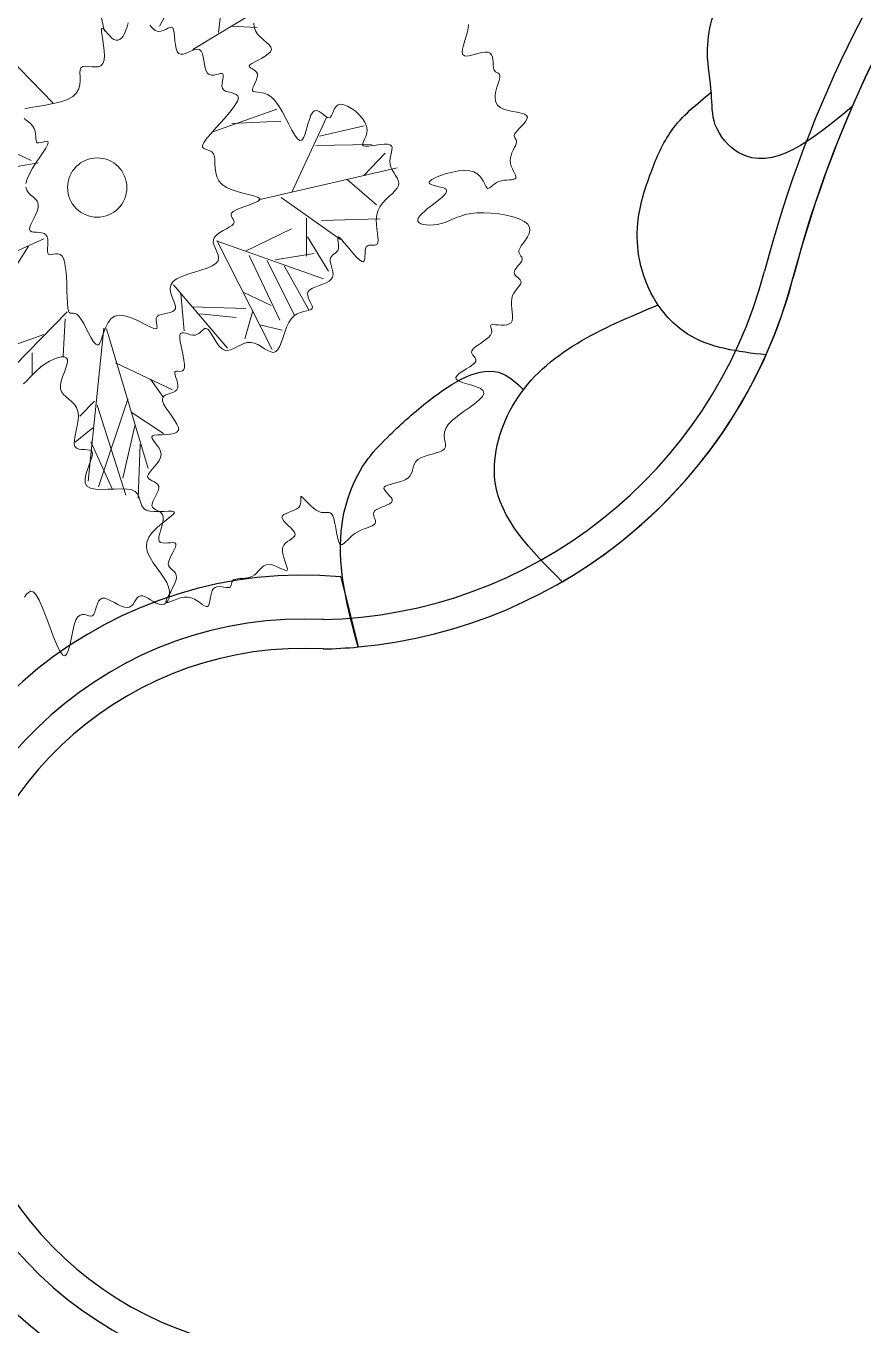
# Model space of a CAD drawing. Extents: x 2080 to 102399, y 2071 to 93424.
# Drawn here: x 85426.7 to 85598.1, y 81802.4 to 82068.3 of the extents above; entities that cross this region are included whole.
import ezdxf

# ---------------------------------------------------------------- set-up
doc = ezdxf.new("R2010")
doc.units = 0
doc.header["$LTSCALE"] = 20
doc.header["$MEASUREMENT"] = 0
doc.layers.add('BUILDING', color=4, linetype='Continuous', lineweight=40)
doc.layers.add('casuanut tree', color=100, linetype='Continuous', lineweight=5)
doc.layers.add('R.C.C Wall', color=50, linetype='Continuous')
doc.layers.add('road', color=2, linetype='Continuous')

# ---------------------------------------------------------------- blocks, each defined once
blk = doc.blocks.new('tr')
at = {"layer": 'casuanut tree'}
for p, q in [((0.2285, 0.3375), (0.4338, 0.5671)), ((-0.0583, 0.2167), (-0.2243, 0.4916)), ((0.0987, 0.3557), (0.0987, 0.4795)), ((0.3614, 0.2918), (0.4065, 0.4173)), ((0.2928, 0.2663), (0.4673, 0.3232)), ((0.3928, 0.2996), (0.4535, 0.282)), ((-0.1398, 0.0959), (-0.2605, 0.1925)), ((-0.1247, 0.0868), (-0.2817, 0.0959)), ((0.298, 0.0656), (0.455, 0.0838)), ((0.3433, 0.0747), (0.458, 0.0536)), ((0.445, -0.1163), (0.5666, 0.0392)), ((0.526, -0.0217), (0.6544, -0.0487)), ((0.5395, -0.0014), (0.6476, -0.0014)), ((-0.1519, -0.0915), (-0.2726, -0.1156)), ((0.6206, -0.1163), (0.6814, -0.0758)), ((-0.1911, -0.1005), (-0.3843, -0.2908)), ((0.3639, -0.1163), (0.7017, -0.1163)), ((0.4179, -0.1231), (0.5328, -0.2516)), ((0.5801, -0.1163), (0.6341, -0.1907)), ((0.4652, -0.1839), (0.445, -0.2718)), ((0.2467, -0.1881), (0.3161, -0.4691)), ((0.249, -0.1907), (0.472, -0.3327)), ((0.307, -0.2274), (0.4248, -0.2002)), ((0.499, -0.1975), (0.6341, -0.2245)), ((0.3131, -0.2395), (0.3493, -0.4056)), ((0.458, -0.2274), (0.4882, -0.318)), ((-0.1368, -0.2727), (-0.2877, -0.3694)), ((0.1229, -0.2667), (0.2134, -0.4419)), ((0.3523, -0.2606), (0.3855, -0.4026)), ((0.3704, -0.2637), (0.464, -0.2697)), ((-0.1458, -0.2878), (-0.17, -0.3724)), ((0.135, -0.2908), (0.1229, -0.3785)), ((0.3885, -0.2818), (0.4218, -0.3966)), ((-0.2032, -0.312), (-0.33, -0.3271)), ((-0.0613, -0.3301), (-0.179, -0.6745)), ((-0.0552, -0.3331), (-0.0341, -0.6775)), ((0.1531, -0.3271), (0.2768, -0.3603)), ((0.2799, -0.3211), (0.3372, -0.3664)), ((-0.2394, -0.3482), (-0.2515, -0.3996)), ((0.1682, -0.3482), (0.2497, -0.3754)), ((0.2919, -0.3694), (0.2587, -0.4298)), ((-0.0526, -0.416), (0.0645, -0.5084)), ((0.301, -0.4056), (0.3493, -0.4298)), ((0.0195, -0.4723), (0.0397, -0.5219)), ((-0.1217, -0.4933), (-0.1639, -0.5204)), ((-0.0436, -0.5061), (-0.1585, -0.6932)), ((-0.1179, -0.5039), (-0.0999, -0.727)), ((-0.1398, -0.5537), (-0.1881, -0.5778)), ((-0.0432, -0.5386), (0.0202, -0.605)), ((-0.0413, -0.5715), (-0.0976, -0.6865)), ((-0.1517, -0.585), (-0.1269, -0.7067))]:
    blk.add_line(p, q, dxfattribs=at)
at = {"layer": 'casuanut tree', "color": 2}
blk.add_line((-0.0391, -0.6166), (-0.0729, -0.7406), dxfattribs=at)
at = {"layer": 'casuanut tree'}
for points in [[(0.448, 0.2942), (0.4461, 0.2848), (0.4472, 0.2756), (0.4506, 0.2668), (0.4557, 0.2582), (0.4614, 0.2502), (0.467, 0.2426), (0.4716, 0.2357), (0.4743, 0.2294), (0.4742, 0.224), (0.4709, 0.2193), (0.4648, 0.2154), (0.4568, 0.212), (0.4476, 0.2092), (0.4382, 0.2067), (0.4294, 0.2045), (0.422, 0.2024), (0.4168, 0.2003), (0.4144, 0.1981), (0.4145, 0.1958), (0.4163, 0.1933), (0.4192, 0.1904), (0.4226, 0.1873), (0.4258, 0.1838), (0.4282, 0.1799), (0.4292, 0.1755), (0.4282, 0.1706), (0.4257, 0.1654), (0.4222, 0.1601), (0.4182, 0.1548), (0.4144, 0.1498), (0.4111, 0.1452), (0.4092, 0.1414), (0.4089, 0.1383), (0.4109, 0.1362), (0.4147, 0.1346), (0.4201, 0.133), (0.4265, 0.1307), (0.4337, 0.1273), (0.4411, 0.1222), (0.4484, 0.1148), (0.4551, 0.1045), (0.461, 0.0912), (0.4661, 0.0756), (0.4706, 0.0589), (0.4748, 0.0423), (0.4787, 0.0268), (0.4826, 0.0136), (0.4867, 0.0038), (0.4911, -0.0014), (0.496, -0.0013), (0.5013, 0.0033), (0.507, 0.0112), (0.5128, 0.0211), (0.5187, 0.0319), (0.5247, 0.0423), (0.5305, 0.0512), (0.5362, 0.0572), (0.5415, 0.0596), (0.5465, 0.0588), (0.5513, 0.0557), (0.5557, 0.0511), (0.5599, 0.046), (0.5639, 0.0412), (0.5676, 0.0375), (0.5711, 0.0358), (0.5744, 0.0367), (0.5776, 0.0397), (0.581, 0.044), (0.5846, 0.049), (0.5886, 0.0539), (0.5932, 0.058), (0.5986, 0.0604), (0.6048, 0.0606), (0.612, 0.0579), (0.6199, 0.0526), (0.6278, 0.0453), (0.6354, 0.0365), (0.6422, 0.0267), (0.6478, 0.0164), (0.6516, 0.0061), (0.6533, -0.0037), (0.6525, -0.0124), (0.6498, -0.0202), (0.646, -0.027), (0.6417, -0.0328), (0.6378, -0.0378), (0.6349, -0.0418), (0.6338, -0.0451), (0.6352, -0.0476), (0.6397, -0.0494), (0.6467, -0.0506), (0.6553, -0.0516), (0.6649, -0.0524), (0.6747, -0.0533), (0.6839, -0.0546), (0.6916, -0.0563), (0.6972, -0.0589), (0.7, -0.0623), (0.7005, -0.0665), (0.6992, -0.0715), (0.6967, -0.0772), (0.6937, -0.0833), (0.6907, -0.0899), (0.6883, -0.0968), (0.687, -0.1039), (0.6874, -0.1112), (0.6891, -0.1184), (0.6914, -0.1256), (0.6939, -0.1327), (0.6961, -0.1395), (0.6973, -0.1461), (0.6971, -0.1523), (0.6949, -0.158), (0.6904, -0.1633), (0.6838, -0.1683), (0.6759, -0.1732), (0.6671, -0.1783), (0.6579, -0.1838), (0.649, -0.19), (0.6409, -0.1971), (0.6341, -0.2054), (0.6291, -0.2148), (0.6256, -0.2252), (0.6233, -0.236), (0.6219, -0.2466), (0.6209, -0.2567), (0.62, -0.2657), (0.6189, -0.2732), (0.6172, -0.2786), (0.6147, -0.2817), (0.6114, -0.2828), (0.6076, -0.2825), (0.6034, -0.2816), (0.5992, -0.2804), (0.5951, -0.2797), (0.5912, -0.28), (0.588, -0.282), (0.5853, -0.2859), (0.5832, -0.2913), (0.5815, -0.2975), (0.5798, -0.3037), (0.578, -0.3091), (0.5759, -0.313), (0.5733, -0.3148), (0.5699, -0.3135), (0.5657, -0.3089), (0.5608, -0.3014), (0.5555, -0.292), (0.55, -0.2816), (0.5446, -0.271), (0.5395, -0.2611), (0.5351, -0.2528), (0.5317, -0.247), (0.5292, -0.2444), (0.5277, -0.2446), (0.5268, -0.247), (0.5263, -0.251), (0.5259, -0.2561), (0.5253, -0.2616), (0.5243, -0.2671), (0.5226, -0.2718), (0.5201, -0.2755), (0.5169, -0.2782), (0.5132, -0.2802), (0.5094, -0.282), (0.5057, -0.2837), (0.5024, -0.2858), (0.4997, -0.2885), (0.4979, -0.2921), (0.4971, -0.2969), (0.4971, -0.3027), (0.4975, -0.309), (0.4977, -0.3156), (0.4975, -0.3222), (0.4965, -0.3284), (0.4941, -0.3339), (0.49, -0.3383), (0.484, -0.3415), (0.4764, -0.3436), (0.4678, -0.3451), (0.4589, -0.3462), (0.4501, -0.3473), (0.442, -0.3488), (0.4352, -0.3509), (0.4303, -0.3541), (0.4276, -0.3585), (0.4268, -0.3639), (0.4274, -0.37), (0.4286, -0.3762), (0.4301, -0.3823), (0.4313, -0.3879), (0.4315, -0.3925), (0.4303, -0.3958), (0.4273, -0.3976), (0.4225, -0.3982), (0.4164, -0.3982), (0.4092, -0.3982), (0.4013, -0.3986), (0.393, -0.4001), (0.3845, -0.4031), (0.3763, -0.4082), (0.3685, -0.4157), (0.3612, -0.4251), (0.3543, -0.4355), (0.3477, -0.4462), (0.3414, -0.4564), (0.3353, -0.4652), (0.3293, -0.472), (0.3234, -0.4758), (0.3174, -0.4762), (0.3114, -0.4737), (0.3053, -0.469), (0.299, -0.463), (0.2924, -0.4564), (0.2855, -0.45), (0.2782, -0.4445), (0.2704, -0.4409), (0.2622, -0.4395), (0.2536, -0.44), (0.2449, -0.4417), (0.2362, -0.444), (0.2278, -0.4461), (0.2199, -0.4475), (0.2127, -0.4475), (0.2063, -0.4454), (0.2008, -0.4407), (0.1963, -0.434), (0.1925, -0.4259), (0.1892, -0.4171), (0.1863, -0.4082), (0.1836, -0.3999), (0.1809, -0.3929), (0.1781, -0.3879), (0.175, -0.3853), (0.1716, -0.3848), (0.1679, -0.3859), (0.1639, -0.3879), (0.1596, -0.3903), (0.1551, -0.3927), (0.1504, -0.3943), (0.1455, -0.3947), (0.1403, -0.3934), (0.1351, -0.3911), (0.13, -0.3881), (0.125, -0.3852), (0.1205, -0.383), (0.1165, -0.3821), (0.1131, -0.3832), (0.1105, -0.3868), (0.1089, -0.3933), (0.1079, -0.4022), (0.1074, -0.4128), (0.1072, -0.4242), (0.1069, -0.4358), (0.1064, -0.4467), (0.1055, -0.4561), (0.1038, -0.4634), (0.1013, -0.4679), (0.098, -0.4701), (0.0944, -0.4706), (0.0906, -0.47), (0.0869, -0.4689), (0.0835, -0.468), (0.0808, -0.4678), (0.079, -0.469), (0.0783, -0.4721), (0.0783, -0.4767), (0.0788, -0.4823), (0.0793, -0.4886), (0.0795, -0.4951), (0.079, -0.5012), (0.0775, -0.5066), (0.0745, -0.5107), (0.0699, -0.5134), (0.0641, -0.5148), (0.0576, -0.5156), (0.051, -0.5164), (0.0449, -0.5175), (0.0398, -0.5196), (0.0364, -0.5232), (0.0351, -0.5288), (0.0364, -0.5367), (0.0396, -0.5464), (0.044, -0.5574), (0.0488, -0.5688), (0.0532, -0.5799), (0.0565, -0.5902), (0.0578, -0.5989), (0.0565, -0.6054), (0.0519, -0.6091), (0.0448, -0.6104), (0.0358, -0.6101), (0.0258, -0.6086), (0.0158, -0.6067), (0.0065, -0.6049), (-0.0013, -0.6039), (-0.0066, -0.6043), (-0.0088, -0.6065), (-0.0086, -0.6104), (-0.0066, -0.6157), (-0.0036, -0.622), (-0.0003, -0.6291), (0.0025, -0.6366), (0.004, -0.6442), (0.0036, -0.6516), (0.0006, -0.6585), (-0.0044, -0.6649), (-0.0107, -0.6709), (-0.0178, -0.6764), (-0.0249, -0.6814), (-0.0313, -0.6861), (-0.0363, -0.6904), (-0.0392, -0.6944), (-0.0396, -0.6981), (-0.0379, -0.7015), (-0.0348, -0.7049), (-0.0308, -0.7082), (-0.0265, -0.7117), (-0.0227, -0.7153), (-0.02, -0.7193), (-0.0189, -0.7237), (-0.02, -0.7286), (-0.0228, -0.7339), (-0.0268, -0.7394), (-0.0315, -0.745), (-0.0361, -0.7505), (-0.0403, -0.7559), (-0.0434, -0.7609), (-0.0448, -0.7654), (-0.0442, -0.7693), (-0.042, -0.7729), (-0.0386, -0.7762), (-0.0347, -0.7795), (-0.0308, -0.783), (-0.0274, -0.7869), (-0.0252, -0.7915), (-0.0246, -0.7969), (-0.026, -0.8033), (-0.029, -0.8105), (-0.0331, -0.818), (-0.0375, -0.8257), (-0.0417, -0.8331), (-0.0451, -0.84), (-0.0471, -0.8461), (-0.0471, -0.851), (-0.0446, -0.8546), (-0.0402, -0.857), (-0.0344, -0.8585), (-0.0281, -0.8596), (-0.0218, -0.8606), (-0.0162, -0.8616), (-0.012, -0.8632), (-0.0099, -0.8657), (-0.0104, -0.8692), (-0.0129, -0.8736), (-0.017, -0.8788), (-0.0219, -0.8844), (-0.0271, -0.8903), (-0.0319, -0.8963), (-0.0358, -0.902), (-0.0381, -0.9074), (-0.0383, -0.9122), (-0.037, -0.9165), (-0.0345, -0.9206), (-0.0316, -0.9247), (-0.0288, -0.9289), (-0.0267, -0.9335), (-0.0258, -0.9387), (-0.0268, -0.9446), (-0.03, -0.9513), (-0.035, -0.9587), (-0.041, -0.9662), (-0.0475, -0.9737), (-0.0537, -0.9807), (-0.059, -0.9869), (-0.0626, -0.9918), (-0.064, -0.9953), (-0.0626, -0.9969), (-0.0587, -0.9972), (-0.0529, -0.9965), (-0.0455, -0.9953), (-0.0372, -0.9941), (-0.0283, -0.9934), (-0.0195, -0.9936), (-0.0111, -0.9953), (-0.0035, -0.9987), (0.0032, -1.0034), (0.0091, -1.0089), (0.0143, -1.0146), (0.0188, -1.0199), (0.0228, -1.0243), (0.0264, -1.0271), (0.0295, -1.0279), (0.0323, -1.0263), (0.0349, -1.0226), (0.0375, -1.0174), (0.04, -1.0113), (0.0428, -1.0049), (0.0458, -0.9988), (0.0492, -0.9935), (0.0531, -0.9896), (0.0576, -0.9876), (0.0626, -0.9872), (0.0678, -0.9879), (0.073, -0.9895), (0.078, -0.9914), (0.0827, -0.9933), (0.0869, -0.9947), (0.0903, -0.9953), (0.0928, -0.9947), (0.0946, -0.9931), (0.096, -0.9909), (0.0972, -0.9882), (0.0984, -0.9855), (0.0999, -0.9829), (0.102, -0.9808), (0.1049, -0.9795), (0.1088, -0.9791), (0.1135, -0.9795), (0.119, -0.9804), (0.1249, -0.9815), (0.1312, -0.9824), (0.1375, -0.983), (0.1439, -0.9829), (0.15, -0.9817), (0.1557, -0.9795), (0.1611, -0.9764), (0.1663, -0.9728), (0.1714, -0.9692), (0.1764, -0.966), (0.1816, -0.9635), (0.187, -0.9623), (0.1927, -0.9626), (0.1988, -0.9648), (0.2051, -0.9683), (0.2113, -0.9728), (0.2172, -0.9774), (0.2226, -0.9816), (0.2273, -0.9849), (0.2309, -0.9867), (0.2333, -0.9863), (0.2343, -0.9833), (0.2342, -0.9781), (0.2335, -0.9713), (0.2326, -0.9634), (0.2318, -0.955), (0.2315, -0.9466), (0.2323, -0.9388), (0.2344, -0.9322), (0.2382, -0.927), (0.2432, -0.9232), (0.249, -0.9204), (0.255, -0.9181), (0.2606, -0.916), (0.2654, -0.9138), (0.2689, -0.911), (0.2704, -0.9074), (0.2697, -0.9026), (0.2673, -0.8968), (0.2636, -0.8905), (0.2593, -0.8839), (0.2551, -0.8773), (0.2516, -0.8711), (0.2494, -0.8656), (0.249, -0.8612), (0.2511, -0.858), (0.2551, -0.8559), (0.2607, -0.8545), (0.2672, -0.8536), (0.2742, -0.8527), (0.2812, -0.8517), (0.2876, -0.8501), (0.293, -0.8477), (0.2969, -0.8442), (0.2995, -0.84), (0.3011, -0.8355), (0.3021, -0.8312), (0.3027, -0.8274), (0.3032, -0.8247), (0.304, -0.8234), (0.3053, -0.824), (0.3074, -0.8268), (0.3103, -0.8313), (0.3137, -0.8372), (0.3177, -0.8438), (0.3221, -0.8508), (0.3269, -0.8574), (0.3318, -0.8633), (0.3369, -0.8679), (0.3419, -0.8709), (0.3468, -0.8726), (0.3515, -0.8736), (0.3559, -0.8743), (0.3597, -0.8752), (0.363, -0.877), (0.3655, -0.88), (0.3673, -0.8848), (0.3681, -0.8918), (0.3682, -0.9005), (0.3679, -0.9102), (0.3674, -0.9203), (0.3669, -0.9303), (0.3668, -0.9393), (0.3672, -0.947), (0.3684, -0.9524), (0.3706, -0.9554), (0.3738, -0.956), (0.3779, -0.9548), (0.3827, -0.9523), (0.3884, -0.9489), (0.3947, -0.945), (0.4016, -0.9412), (0.4089, -0.9378), (0.4167, -0.9353), (0.4246, -0.9335), (0.4324, -0.9322), (0.4399, -0.9312), (0.4467, -0.9302), (0.4526, -0.9291), (0.4574, -0.9276), (0.4607, -0.9254), (0.4625, -0.9225), (0.463, -0.9189), (0.4628, -0.9149), (0.4623, -0.9108), (0.4619, -0.9066), (0.4621, -0.9026), (0.4635, -0.899), (0.4664, -0.8961), (0.4711, -0.894), (0.4772, -0.8924), (0.4842, -0.8912), (0.4915, -0.8902), (0.4986, -0.889), (0.5048, -0.8875), (0.5097, -0.8855), (0.5125, -0.8826), (0.513, -0.8787), (0.5117, -0.8741), (0.5092, -0.869), (0.506, -0.8637), (0.503, -0.8585), (0.5008, -0.8537), (0.5, -0.8496), (0.5013, -0.8465), (0.5051, -0.8446), (0.5111, -0.8435), (0.5187, -0.8431), (0.5273, -0.843), (0.5364, -0.8428), (0.5454, -0.8422), (0.5538, -0.841), (0.5609, -0.8386), (0.5664, -0.8351), (0.5706, -0.8304), (0.5739, -0.8251), (0.5768, -0.8195), (0.5798, -0.8138), (0.5833, -0.8085), (0.5877, -0.8039), (0.5936, -0.8003), (0.6012, -0.798), (0.6102, -0.7967), (0.6199, -0.796), (0.6299, -0.7957), (0.6396, -0.7953), (0.6484, -0.7945), (0.6557, -0.7929), (0.6611, -0.7902), (0.6642, -0.7861), (0.6656, -0.7808), (0.666, -0.7745), (0.6663, -0.7674), (0.6674, -0.7597), (0.6698, -0.7518), (0.6746, -0.7439), (0.6825, -0.7361), (0.694, -0.7287), (0.7081, -0.7216), (0.7238, -0.7149), (0.7397, -0.7083), (0.7546, -0.702), (0.7674, -0.6957), (0.7768, -0.6894), (0.7816, -0.6831), (0.781, -0.6768), (0.776, -0.6704), (0.7678, -0.664), (0.7577, -0.6578), (0.7471, -0.6518), (0.7373, -0.6461), (0.7296, -0.6407), (0.7253, -0.6358), (0.7254, -0.6314), (0.7293, -0.6274), (0.736, -0.6238), (0.7445, -0.6205), (0.7538, -0.6172), (0.763, -0.6141), (0.7711, -0.6109), (0.7771, -0.6076), (0.7803, -0.6042), (0.7812, -0.6005), (0.7804, -0.5968), (0.7787, -0.593), (0.7766, -0.5892), (0.7751, -0.5855), (0.7746, -0.5818), (0.776, -0.5783), (0.7797, -0.5751), (0.7853, -0.5719), (0.7924, -0.5689), (0.8002, -0.5658), (0.8082, -0.5627), (0.8159, -0.5595), (0.8226, -0.5561), (0.8278, -0.5524), (0.831, -0.5485), (0.8327, -0.5444), (0.8331, -0.5405), (0.833, -0.5368), (0.8327, -0.5336), (0.8327, -0.531), (0.8335, -0.5294), (0.8357, -0.5288), (0.8394, -0.5293), (0.8446, -0.5307), (0.8508, -0.5326), (0.8575, -0.5345), (0.8644, -0.5361), (0.871, -0.5368), (0.8769, -0.5364), (0.8818, -0.5344), (0.8854, -0.5305), (0.8878, -0.525), (0.8893, -0.5182), (0.8904, -0.5106), (0.8913, -0.5025), (0.8924, -0.4943), (0.894, -0.4864), (0.8965, -0.4792), (0.8999, -0.4729), (0.9042, -0.4676), (0.909, -0.463), (0.9138, -0.459), (0.9183, -0.4556), (0.9223, -0.4524), (0.9252, -0.4494), (0.9269, -0.4465), (0.9269, -0.4435), (0.9257, -0.4404), (0.9237, -0.4372), (0.9212, -0.434), (0.9188, -0.4307), (0.9167, -0.4273), (0.9155, -0.424), (0.9156, -0.4206), (0.9172, -0.4172), (0.9201, -0.4138), (0.9239, -0.4105), (0.9281, -0.4072), (0.9324, -0.404), (0.9363, -0.4008), (0.9395, -0.3977), (0.9415, -0.3947), (0.9421, -0.3917), (0.9415, -0.3889), (0.9403, -0.3859), (0.939, -0.3828), (0.9379, -0.3795), (0.9377, -0.376), (0.9387, -0.372), (0.9415, -0.3676), (0.9463, -0.3627), (0.9524, -0.3573), (0.9592, -0.3514), (0.9657, -0.3451), (0.9712, -0.3383), (0.9748, -0.3312), (0.9756, -0.3237), (0.973, -0.3158), (0.9663, -0.3076), (0.9561, -0.2994), (0.943, -0.2914), (0.9279, -0.2838), (0.9114, -0.2769), (0.8943, -0.2709), (0.8775, -0.2662), (0.8616, -0.2628), (0.8472, -0.2611), (0.8342, -0.2607), (0.8225, -0.2613), (0.8117, -0.2627), (0.8017, -0.2644), (0.7922, -0.2662), (0.783, -0.2676), (0.7737, -0.2685), (0.7644, -0.2684), (0.7552, -0.2675), (0.7464, -0.2659), (0.7384, -0.2637), (0.7315, -0.2609), (0.7261, -0.2577), (0.7224, -0.2542), (0.7208, -0.2504), (0.7216, -0.2466), (0.7244, -0.2426), (0.729, -0.2387), (0.735, -0.2347), (0.7422, -0.2306), (0.7501, -0.2267), (0.7585, -0.2227), (0.767, -0.2189), (0.7753, -0.2151), (0.783, -0.2115), (0.79, -0.2079), (0.7958, -0.2044), (0.8002, -0.2009), (0.8029, -0.1975), (0.8036, -0.1941), (0.8019, -0.1907), (0.7978, -0.1873), (0.7919, -0.184), (0.7851, -0.1806), (0.7784, -0.1773), (0.7725, -0.1741), (0.7685, -0.1709), (0.7671, -0.1678), (0.7692, -0.1648), (0.7755, -0.1619), (0.7853, -0.1593), (0.7978, -0.1573), (0.8119, -0.1559), (0.8268, -0.1554), (0.8416, -0.1561), (0.8554, -0.158), (0.8672, -0.1614), (0.8764, -0.1664), (0.8832, -0.1726), (0.888, -0.1796), (0.8913, -0.1869), (0.8934, -0.194), (0.8949, -0.2005), (0.8961, -0.206), (0.8976, -0.2099), (0.8996, -0.2119), (0.9022, -0.2123), (0.9054, -0.2114), (0.9091, -0.2097), (0.9134, -0.2075), (0.9182, -0.2053), (0.9234, -0.2033), (0.9291, -0.202), (0.9352, -0.2016), (0.9415, -0.202), (0.9477, -0.2028), (0.9536, -0.2038), (0.959, -0.2046), (0.9636, -0.205), (0.9673, -0.2046), (0.9697, -0.2031), (0.9707, -0.2003), (0.9706, -0.1964), (0.9697, -0.1915), (0.9684, -0.1859), (0.967, -0.1798), (0.966, -0.1733), (0.9656, -0.1667), (0.9663, -0.1603), (0.9682, -0.1541), (0.9711, -0.1483), (0.9747, -0.1428), (0.9787, -0.1376), (0.9826, -0.1328), (0.9862, -0.1284), (0.9892, -0.1244), (0.991, -0.1208), (0.9917, -0.1177), (0.9914, -0.1148), (0.9906, -0.1121), (0.9896, -0.1096), (0.989, -0.107), (0.9891, -0.1044), (0.9904, -0.1015), (0.9933, -0.0983), (0.998, -0.0947), (1.004, -0.0908), (1.0106, -0.0866), (1.0171, -0.0822), (1.0228, -0.0778), (1.027, -0.0733), (1.0291, -0.0688), (1.0282, -0.0645), (1.024, -0.0604), (1.0171, -0.0563), (1.0083, -0.0521), (0.9985, -0.0477), (0.9885, -0.043), (0.9793, -0.0377), (0.9716, -0.0318), (0.9663, -0.0251), (0.964, -0.0175), (0.9644, -0.0092), (0.9667, -0.0006), (0.9705, 0.008), (0.975, 0.0164), (0.9796, 0.0242), (0.9836, 0.0312), (0.9865, 0.0369), (0.9878, 0.0413), (0.9877, 0.0446), (0.9865, 0.047), (0.9846, 0.049), (0.9824, 0.0509), (0.9802, 0.0531), (0.9785, 0.0558), (0.9775, 0.0595), (0.9776, 0.0642), (0.9784, 0.0699), (0.9795, 0.0762), (0.9803, 0.0826), (0.9806, 0.0887), (0.9798, 0.0943), (0.9774, 0.099), (0.973, 0.1023), (0.9664, 0.104), (0.9582, 0.1046), (0.9489, 0.1045), (0.9394, 0.1041), (0.9304, 0.104), (0.9225, 0.1046), (0.9166, 0.1065), (0.9134, 0.1102), (0.9132, 0.1158), (0.9157, 0.1232), (0.92, 0.1319), (0.9255, 0.1413), (0.9312, 0.151), (0.9365, 0.1604), (0.9405, 0.1691), (0.9426, 0.1766)], [(-0.3882, -0.9083), (-0.3823, -0.9033), (-0.3764, -0.8993), (-0.3706, -0.8978), (-0.3651, -0.9004), (-0.3601, -0.9085), (-0.3558, -0.9231), (-0.352, -0.9429), (-0.3487, -0.966), (-0.3455, -0.9903), (-0.3423, -1.0141), (-0.3389, -1.0354), (-0.3351, -1.0523), (-0.3308, -1.0629), (-0.3258, -1.0658), (-0.3202, -1.062), (-0.3142, -1.0532), (-0.3077, -1.0409), (-0.3011, -1.0267), (-0.2944, -1.0122), (-0.2878, -0.9989), (-0.2813, -0.9885), (-0.2751, -0.9821), (-0.2693, -0.9793), (-0.2637, -0.9791), (-0.2585, -0.9808), (-0.2536, -0.9833), (-0.249, -0.9858), (-0.2447, -0.9875), (-0.2407, -0.9874), (-0.2371, -0.9849), (-0.2336, -0.9805), (-0.2302, -0.9748), (-0.2267, -0.9686), (-0.223, -0.9626), (-0.2189, -0.9574), (-0.2144, -0.9538), (-0.2092, -0.9524), (-0.2034, -0.9538), (-0.197, -0.9574), (-0.1902, -0.9626), (-0.1832, -0.9686), (-0.1761, -0.9748), (-0.1692, -0.9805), (-0.1625, -0.9849), (-0.1563, -0.9874), (-0.1507, -0.9874), (-0.1456, -0.9855), (-0.1409, -0.9822), (-0.1365, -0.9781), (-0.1322, -0.9739), (-0.128, -0.9703), (-0.1237, -0.9678), (-0.1191, -0.9671), (-0.1143, -0.9686), (-0.1093, -0.972), (-0.104, -0.9767), (-0.0985, -0.982), (-0.0928, -0.9875), (-0.087, -0.9925), (-0.0811, -0.9964), (-0.0752, -0.9986), (-0.0694, -0.9988), (-0.0638, -0.9969), (-0.0587, -0.9931), (-0.0545, -0.9875), (-0.0515, -0.9803), (-0.0497, -0.9716), (-0.0497, -0.9615), (-0.0516, -0.9502), (-0.0555, -0.9379), (-0.0608, -0.9248), (-0.0667, -0.9113), (-0.0724, -0.8975), (-0.077, -0.8839), (-0.0798, -0.8706), (-0.0798, -0.8581), (-0.0764, -0.8465), (-0.0689, -0.8362), (-0.0583, -0.827), (-0.0458, -0.819), (-0.0326, -0.812), (-0.0198, -0.8061), (-0.0087, -0.801), (-0.0005, -0.7969), (0.0036, -0.7936), (0.0028, -0.7909), (-0.0022, -0.7888), (-0.0103, -0.7869), (-0.0205, -0.785), (-0.0317, -0.7828), (-0.0428, -0.7801), (-0.0528, -0.7766), (-0.0606, -0.7722), (-0.0654, -0.7665), (-0.0679, -0.7599), (-0.0689, -0.7527), (-0.0693, -0.7451), (-0.0701, -0.7376), (-0.072, -0.7303), (-0.0761, -0.7237), (-0.0831, -0.7181), (-0.0938, -0.7136), (-0.1072, -0.7099), (-0.1223, -0.7068), (-0.138, -0.7038), (-0.1532, -0.7006), (-0.1667, -0.6967), (-0.1775, -0.6917), (-0.1845, -0.6854), (-0.1868, -0.6774), (-0.1852, -0.6681), (-0.1809, -0.658), (-0.1747, -0.6475), (-0.1679, -0.6372), (-0.1615, -0.6275), (-0.1565, -0.619), (-0.1541, -0.6121), (-0.1549, -0.6072), (-0.1584, -0.6038), (-0.1639, -0.6015), (-0.1705, -0.5997), (-0.1774, -0.598), (-0.1837, -0.5957), (-0.1885, -0.5923), (-0.1912, -0.5874), (-0.1911, -0.5804), (-0.1886, -0.5718), (-0.1845, -0.5619), (-0.1795, -0.5512), (-0.1744, -0.5399), (-0.1698, -0.5286), (-0.1666, -0.5176), (-0.1653, -0.5073), (-0.1666, -0.4982), (-0.1699, -0.4899), (-0.1745, -0.4824), (-0.1798, -0.4752), (-0.185, -0.4683), (-0.1895, -0.4614), (-0.1926, -0.4542), (-0.1935, -0.4465), (-0.1917, -0.4381), (-0.1879, -0.4293), (-0.1827, -0.4203), (-0.1769, -0.4114), (-0.1711, -0.4029), (-0.1662, -0.395), (-0.1629, -0.388), (-0.1619, -0.3823), (-0.1638, -0.3779), (-0.1683, -0.375), (-0.1751, -0.3735), (-0.1836, -0.3734), (-0.1935, -0.3746), (-0.2044, -0.377), (-0.2157, -0.3807), (-0.2272, -0.3856), (-0.2384, -0.3916), (-0.2491, -0.3982), (-0.2591, -0.4047), (-0.2682, -0.4106), (-0.2762, -0.4153)], [(-0.1337, 0.1966), (-0.1278, 0.1898), (-0.1223, 0.1827), (-0.118, 0.1755), (-0.1156, 0.1684), (-0.1148, 0.1616), (-0.1151, 0.1551), (-0.116, 0.1492), (-0.1171, 0.1439), (-0.1177, 0.1395), (-0.1174, 0.1361), (-0.1158, 0.1338), (-0.1124, 0.1327), (-0.1078, 0.1324), (-0.1027, 0.1325), (-0.0978, 0.1326), (-0.0936, 0.1321), (-0.0911, 0.1308), (-0.0907, 0.1281), (-0.0932, 0.1237), (-0.0991, 0.1171), (-0.1077, 0.1088), (-0.118, 0.0992), (-0.1291, 0.0886), (-0.1403, 0.0776), (-0.1504, 0.0665), (-0.1587, 0.0558), (-0.1642, 0.0459)], [(-0.1663, 0.0372), (-0.1655, 0.0296), (-0.1626, 0.0227), (-0.1586, 0.0163), (-0.154, 0.0103), (-0.1499, 0.0044), (-0.147, -0.0017), (-0.1462, -0.0082), (-0.1479, -0.0152), (-0.1518, -0.0226), (-0.1571, -0.0302), (-0.1631, -0.0377), (-0.1691, -0.0449), (-0.1744, -0.0516), (-0.1782, -0.0574), (-0.1799, -0.0622), (-0.179, -0.0659), (-0.1759, -0.0686), (-0.1712, -0.0707), (-0.1655, -0.0725), (-0.1594, -0.0744), (-0.1535, -0.0767), (-0.1485, -0.0796), (-0.145, -0.0837), (-0.1435, -0.0889), (-0.1435, -0.0952), (-0.1447, -0.1019), (-0.1465, -0.1089), (-0.1483, -0.1155), (-0.1498, -0.1215), (-0.1504, -0.1264), (-0.1495, -0.1299), (-0.147, -0.1316), (-0.143, -0.1321), (-0.1381, -0.1321), (-0.1328, -0.1323), (-0.1275, -0.1333), (-0.1228, -0.136), (-0.1191, -0.141), (-0.1169, -0.149), (-0.1166, -0.1604), (-0.1178, -0.1746), (-0.1202, -0.1905), (-0.1232, -0.2073), (-0.1266, -0.224), (-0.1297, -0.2397), (-0.1323, -0.2533), (-0.1338, -0.264), (-0.1339, -0.271), (-0.1328, -0.2751), (-0.1307, -0.2771), (-0.1277, -0.278), (-0.1242, -0.2787), (-0.1203, -0.2801), (-0.1163, -0.2831), (-0.1124, -0.2887), (-0.1087, -0.2975), (-0.1053, -0.3086), (-0.102, -0.3211), (-0.0987, -0.3338), (-0.0954, -0.3457), (-0.092, -0.3556), (-0.0883, -0.3625), (-0.0842, -0.3654), (-0.0798, -0.3634), (-0.0748, -0.3575), (-0.0693, -0.3489), (-0.063, -0.3387), (-0.0559, -0.3284), (-0.048, -0.3189), (-0.0391, -0.3117), (-0.0291, -0.3079), (-0.018, -0.3084), (-0.0062, -0.3125), (0.0058, -0.3192), (0.0177, -0.3276), (0.0289, -0.3366), (0.039, -0.3453), (0.0476, -0.3526), (0.0543, -0.3575), (0.0586, -0.3593), (0.0611, -0.3583), (0.0623, -0.3553), (0.0627, -0.3509), (0.0629, -0.3456), (0.0634, -0.3402), (0.0649, -0.3353), (0.0678, -0.3316), (0.0725, -0.3294), (0.0786, -0.3286), (0.0857, -0.3285), (0.0931, -0.3287), (0.1003, -0.3288), (0.1067, -0.3281), (0.1118, -0.3262), (0.1151, -0.3225), (0.1161, -0.3169), (0.1155, -0.3095), (0.1141, -0.301), (0.1127, -0.2918), (0.112, -0.2826), (0.113, -0.2737), (0.1164, -0.2659), (0.1229, -0.2594), (0.1332, -0.2549), (0.1465, -0.2519), (0.1617, -0.2499), (0.178, -0.2486), (0.1941, -0.2474), (0.2092, -0.246), (0.2222, -0.2437), (0.2322, -0.2403), (0.2383, -0.2353), (0.2411, -0.2289), (0.2416, -0.2217), (0.2406, -0.2138), (0.2389, -0.2057), (0.2375, -0.1978), (0.2372, -0.1904), (0.2389, -0.1839), (0.2432, -0.1786), (0.2496, -0.1744), (0.2575, -0.1709), (0.2661, -0.168), (0.2747, -0.1655), (0.2828, -0.1632), (0.2894, -0.1608), (0.2941, -0.158), (0.2962, -0.1548), (0.2964, -0.1513), (0.2954, -0.1474), (0.2939, -0.1435), (0.2929, -0.1397), (0.293, -0.136), (0.295, -0.1327), (0.2997, -0.1299), (0.3076, -0.1276), (0.3179, -0.1258), (0.3295, -0.1243), (0.3412, -0.1228), (0.3521, -0.1213), (0.361, -0.1194), (0.3668, -0.1171), (0.3684, -0.1141), (0.3651, -0.1103), (0.3576, -0.1056), (0.3472, -0.1002), (0.3348, -0.0939), (0.3216, -0.0869), (0.3087, -0.0791), (0.2973, -0.0705), (0.2884, -0.0611), (0.283, -0.0511), (0.2805, -0.0406), (0.2802, -0.03), (0.2813, -0.0196), (0.2831, -0.0096), (0.2848, -0.0004), (0.2857, 0.0077), (0.2851, 0.0144), (0.2824, 0.0195), (0.2782, 0.0234), (0.2734, 0.0265), (0.2687, 0.0293), (0.2652, 0.0322), (0.2635, 0.0356), (0.2646, 0.04), (0.2693, 0.0459), (0.2781, 0.0536), (0.2902, 0.0627), (0.3044, 0.0727), (0.3197, 0.0834), (0.3349, 0.0941), (0.3488, 0.1046), (0.3603, 0.1142), (0.3684, 0.1226), (0.3721, 0.1294), (0.3721, 0.1348), (0.3692, 0.1392), (0.3643, 0.1428), (0.3583, 0.1461), (0.3521, 0.1492), (0.3465, 0.1525), (0.3425, 0.1564), (0.3407, 0.161), (0.3407, 0.1661), (0.3421, 0.1716), (0.3442, 0.1771), (0.3465, 0.1823), (0.3485, 0.1869), (0.3496, 0.1908), (0.3493, 0.1935), (0.3471, 0.195), (0.3433, 0.1956), (0.3385, 0.1957), (0.3331, 0.1957), (0.3275, 0.196), (0.3222, 0.1972), (0.3176, 0.1996), (0.3143, 0.2037), (0.3126, 0.2097), (0.312, 0.2173), (0.3123, 0.2258), (0.3128, 0.2347), (0.3132, 0.2433), (0.3129, 0.2512), (0.3116, 0.2577), (0.3087, 0.2623), (0.304, 0.2645), (0.2978, 0.2649), (0.2906, 0.264), (0.283, 0.2626), (0.2754, 0.2612), (0.2683, 0.2607), (0.2624, 0.2616), (0.258, 0.2645), (0.2556, 0.27), (0.2549, 0.2775), (0.2553, 0.2864), (0.2564, 0.2959), (0.2577, 0.3054), (0.2587, 0.3141), (0.259, 0.3214), (0.258, 0.3265), (0.2556, 0.329), (0.2517, 0.3294), (0.2467, 0.3285), (0.241, 0.3269), (0.2348, 0.3256), (0.2284, 0.3251), (0.2222, 0.3263), (0.2164, 0.3299), (0.2112, 0.3364), (0.2067, 0.3452)], [(0.1579, 0.362), (0.1533, 0.3536), (0.1486, 0.346), (0.1439, 0.3396), (0.1391, 0.3343), (0.1343, 0.3305), (0.1296, 0.328), (0.125, 0.3272), (0.1205, 0.3282), (0.1162, 0.331), (0.1121, 0.3357), (0.1082, 0.3416), (0.1046, 0.3481), (0.1014, 0.3543), (0.0985, 0.3594), (0.0961, 0.3629), (0.0941, 0.3638), (0.0925, 0.3614), (0.0915, 0.3554), (0.0907, 0.3462), (0.09, 0.335), (0.089, 0.3227), (0.0876, 0.3102), (0.0854, 0.2985), (0.0823, 0.2886), (0.0779, 0.2814), (0.0722, 0.2777), (0.0654, 0.2767), (0.0579, 0.2778), (0.0502, 0.28), (0.0426, 0.2826), (0.0356, 0.2846), (0.0296, 0.2853), (0.025, 0.2837), (0.022, 0.2793), (0.02, 0.2726), (0.0184, 0.2642), (0.0165, 0.2548), (0.0136, 0.2452), (0.0088, 0.236), (0.0016, 0.2279), (-0.0088, 0.2217), (-0.0228, 0.2178), (-0.0396, 0.216), (-0.0581, 0.2156), (-0.0772, 0.2162), (-0.0958, 0.2173), (-0.1127, 0.2184), (-0.1268, 0.2189)]]:
    blk.add_lwpolyline(points, dxfattribs=at)
at = {"layer": 'casuanut tree', "linetype": 'Continuous'}
blk.add_circle((-0.0014, -0.0017), 0.0703, dxfattribs=at)

msp = doc.modelspace()

# ---------------------------------------------------------------- linework, layer by layer
at = {"color": 13, "ltscale": 0.5}
msp.add_line((85491.176, 81955.555, 0.504), (85494.73, 81941.184, 0.504), dxfattribs=at)
at = {"linetype": 'Continuous', "ltscale": 0.5}
msp.add_lwpolyline([(85536.481, 81954.535, 0.1992652), (85583.715, 82016.574, -0.1829225), (85681.93, 82155.234)], format="xyb", dxfattribs=at)
at = {"color": 13, "ltscale": 0.5}
for centre, radius, start, end in [((85483.598, 81868.886, 0.504), 87, 85.00304, 259.91005), ((85483.598, 81868.886, 0.504), 72, 86.83123, 263.08576), ((85485.353, 82042.462, 0.504), 101.711, 271.25305, 275.28935)]:
    msp.add_arc(centre, radius, start, end, dxfattribs=at)
at = {"linetype": 'Continuous', "ltscale": 0.5}
msp.add_open_spline([(85595.855, 82051.778, 0.504), (85587.688, 82045.036, 0.504), (85577.065, 82036.269, 0.504), (85567.012, 82047.527, 0.504), (85567.265, 82055.105, 0.504), (85565.294, 82064.468, 0.504), (85568.153, 82073.771, 0.504), (85573.222, 82082.45, 0.504), (85578.856, 82087.972, 0.504), (85580.282, 82096.51, 0.504), (85586.618, 82099.031, 0.504), (85591.682, 82101.477, 0.504), (85594.69, 82103.638, 0.504), (85596.046, 82104.663, 0.504)], degree=3, knots=[0, 0, 0, 0, 25.0514604, 32.5811631, 38.990874, 47.3181075, 61.0705681, 66.6941206, 77.5029912, 84.239765, 90.2943954, 96.3336556, 101.4098855, 101.4098855, 101.4098855, 101.4098855], dxfattribs=at)
for points in [[(85578.205, 82000.945, 0.504), (85562.128, 82005.216, 0.504), (85555.101, 82012.808, 0.504), (85551.961, 82027.941, 0.504), (85554.67, 82038.335, 0.504), (85558.871, 82046.829, 0.504), (85566.997, 82054.71, 0.504)], [(85536.481, 81954.535, 0.504), (85522.722, 81975.249, 0.504), (85526.849, 81991.356, 0.504), (85556.11, 82011.18, 0.504)], [(85494.73, 81941.184, 0.504), (85491.256, 81964.866, 0.504), (85496.776, 81979.727, 0.504), (85501.237, 81984.574, 0.504), (85509.308, 81991.68, 0.504), (85524.283, 81997.095, 0.504), (85528.552, 81993.834, 0.504)]]:
    msp.add_spline(points, degree=3, dxfattribs=at)
at = {"layer": 'BUILDING', "linetype": 'Continuous', "ltscale": 0.5}
msp.add_arc((87532.555, 78988.126, 0.301), 3835.862, 119.666284, 128.617358, dxfattribs=at)
at = {"layer": 'R.C.C Wall', "ltscale": 0.5}
for centre, radius, start, end in [((85815.988, 81956.165, 0.504), 246, 116.83123, 165.42161), ((85815.988, 81956.165, 0.504), 240, 116.83123, 165.42161), ((85485.353, 82042.462, 0.504), 95.711, 271.25305, 345.25461), ((85485.353, 82042.462, 0.504), 101.711, 275.28935, 345.25461), ((85483.598, 81868.886, 0.504), 78, 87.00737, 265.26179)]:
    msp.add_arc(centre, radius, start, end, dxfattribs=at)
at = {"layer": 'road', "linetype": 'Continuous', "ltscale": 0.5}
msp.add_arc((86585.225, 80503.814, 0.1), 2189.51, 110.931783, 161.107381, dxfattribs=at)

# ---------------------------------------------------------------- block references
at = {"layer": 'casuanut tree', "linetype": 'Continuous', "xscale": 86.37264084723931, "yscale": 86.37264084723931, "zscale": 86.37264084723931, "rotation": 13.0160703837917}
msp.add_blockref('tr', (85441.405, 82035.362), dxfattribs=at)

doc.saveas('drawing.dxf')
